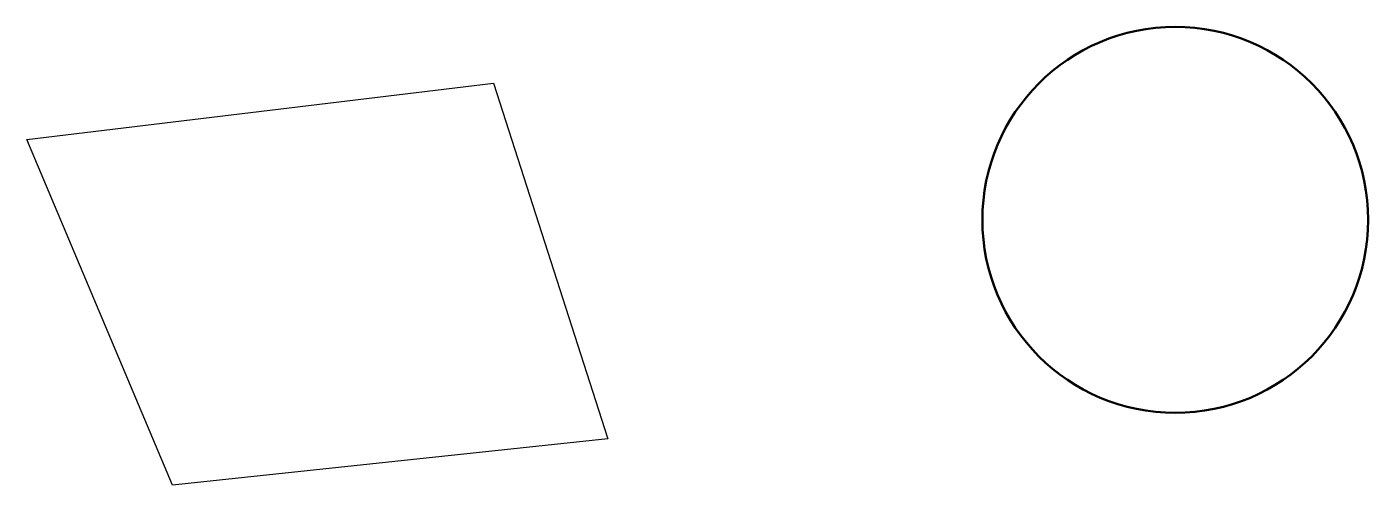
# Model space of a CAD drawing. Header units: millimetres. Extents: x 1778 to 4577, y 1451 to 2407.
import ezdxf
from ezdxf.lldxf.tags import DXFTag

# ---------------------------------------------------------------- set-up
doc = ezdxf.new("R2010")
doc.units = ezdxf.units.MM
doc.styles.get("Standard").update_dxf_attribs({"font": 'arial.ttf'})
doc.linetypes.add('BATTING', pattern='A,0.00254,-2.54,[134,ltypeshp.shx,S=2.54,R=0,X=-2.54,Y=0],-5.08,[134,ltypeshp.shx,S=2.54,R=180,X=2.54,Y=0],-2.54', length=10.16254)
tags = doc.linetypes.add('GAS_LINE', pattern='A,12.7,-5.08,["GAS",Standard,S=2.54,R=0,X=-2.54,Y=-1.27],-6.35', length=24.13).pattern_tags.tags
tags[6] = DXFTag(74, 10)

msp = doc.modelspace()

# ---------------------------------------------------------------- linework, layer by layer
at = {"linetype": 'BATTING', "ltscale": 2}
msp.add_lwpolyline([(1777.6, 2172.3), (2751.5, 2289.7), (2989.9, 1547.7), (2081.5, 1451), (1777.6, 2172.3)], dxfattribs=at)
at = {"color": 41, "linetype": 'GAS_LINE', "lineweight": 50, "ltscale": 10, "true_color": 0xf4ee51, "transparency": 33554495}
msp.add_circle((4174.1, 2004.4), 402.6, dxfattribs=at)

doc.saveas('drawing.dxf')
